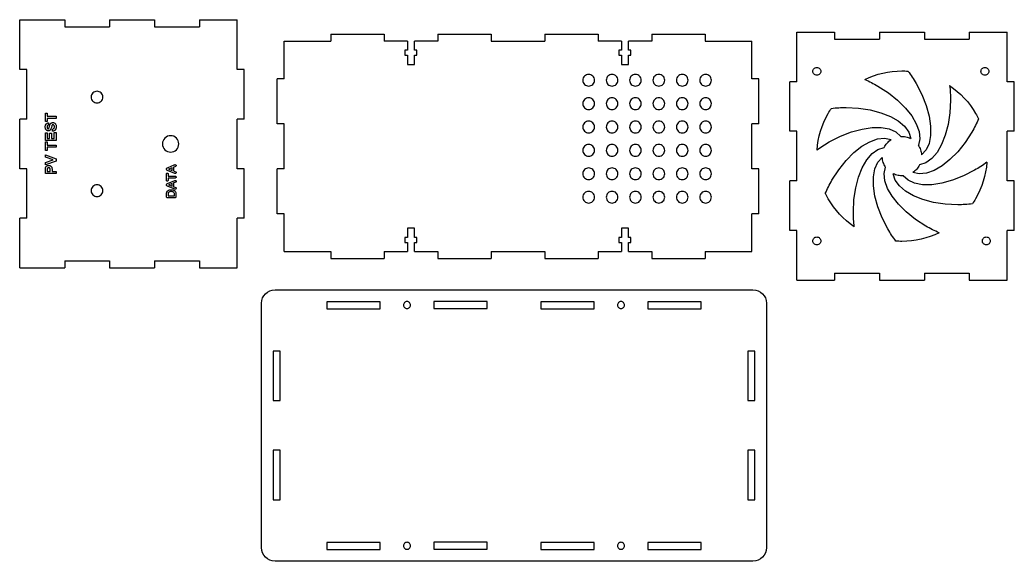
# Model space of a CAD drawing. Extents: x -206 to 219, y -253 to 211.
# Drawn here: x -206.5 to 218.9, y -252.9 to -21.5 of the extents above; entities that cross this region are included whole.
import ezdxf

# ---------------------------------------------------------------- set-up
doc = ezdxf.new("R2010")
doc.units = 0
doc.layers.add('LAYER_1', color=7, linetype='CONTINUOUS')

msp = doc.modelspace()

# ---------------------------------------------------------------- linework, layer by layer
at = {"layer": 'LAYER_1'}
for points in [[(-206.45, -21.51), (-187.25, -21.51)], [(-206.45, -42.72), (-206.45, -21.51)], [(-187.25, -21.51), (-187.25, -24.52)], [(-187.25, -24.52), (-168.05, -24.52)], [(-168.05, -21.51), (-168.05, -24.52)], [(-168.05, -21.51), (-148.85, -21.51)], [(-148.85, -21.51), (-148.85, -24.52)], [(-148.85, -24.52), (-129.65, -24.52)], [(-129.65, -21.51), (-129.65, -24.52)], [(-129.65, -21.51), (-113.45, -21.51)], [(-113.45, -42.72), (-113.45, -21.51)], [(-73.48, -27.55), (-73.48, -30.55)], [(-73.48, -27.55), (-50.59, -27.55)], [(-50.59, -27.55), (-50.59, -30.55)], [(-27.7, -27.55), (-27.7, -30.55)], [(-27.7, -27.55), (-4.81, -27.55)], [(-4.81, -27.55), (-4.81, -30.55)], [(18.08, -27.55), (18.08, -30.55)], [(18.08, -27.55), (40.97, -27.55)], [(40.97, -27.55), (40.97, -30.55)], [(63.86, -27.55), (63.86, -30.55)], [(63.86, -27.55), (86.74, -27.55)], [(86.74, -27.55), (86.74, -30.55)], [(125.91, -26.74), (142.11, -26.74)], [(125.91, -47.94), (125.91, -26.74)], [(142.11, -26.74), (142.11, -29.74)], [(142.11, -29.74), (161.31, -29.74)], [(161.31, -26.74), (161.31, -29.74)], [(161.31, -26.74), (180.51, -26.74)], [(180.51, -26.74), (180.51, -29.74)], [(180.51, -29.74), (199.71, -29.74)], [(199.71, -26.74), (199.71, -29.74)], [(199.71, -26.74), (215.91, -26.74)], [(215.91, -47.94), (215.91, -26.74)], [(-93.37, -30.55), (-73.48, -30.55)], [(-93.37, -46.75), (-93.37, -30.55)], [(-40.64, -30.55), (-50.59, -30.55)], [(-40.64, -30.55), (-40.64, -34.51), (-41.69, -34.51), (-41.69, -36.61), (-40.64, -36.61), (-40.64, -40.55), (-37.64, -40.55), (-37.64, -36.61), (-36.59, -36.61), (-36.59, -34.51), (-37.64, -34.51), (-37.64, -30.55)], [(-27.7, -30.55), (-37.64, -30.55)], [(-4.81, -30.55), (18.08, -30.55)], [(50.91, -30.55), (40.97, -30.55)], [(50.91, -30.55), (50.91, -34.51), (49.86, -34.51), (49.86, -36.61), (50.91, -36.61), (50.91, -40.55), (53.91, -40.55), (53.91, -36.61), (54.96, -36.61), (54.96, -34.51), (53.91, -34.51), (53.91, -30.55)], [(63.86, -30.55), (53.91, -30.55)], [(86.74, -30.55), (106.63, -30.55)], [(106.63, -46.75), (106.63, -30.55)], [(-203.45, -42.72), (-206.45, -42.72)], [(-203.45, -63.91), (-203.45, -42.72)], [(-110.45, -42.72), (-113.45, -42.72)], [(-110.45, -63.91), (-110.45, -42.72)], [(-96.37, -65.95), (-96.37, -46.75)], [(-93.37, -46.75), (-96.37, -46.75)], [(109.64, -46.75), (106.63, -46.75)], [(109.64, -65.95), (109.64, -46.75)], [(125.91, -47.94), (122.91, -47.94)], [(122.91, -69.14), (122.91, -47.94)], [(218.91, -47.94), (215.91, -47.94)], [(218.91, -69.14), (218.91, -47.94)], [(-206.45, -85.12), (-206.45, -63.91)], [(-203.45, -63.91), (-206.45, -63.91)], [(-113.45, -85.12), (-113.45, -63.91)], [(-110.45, -63.91), (-113.45, -63.91)], [(-93.37, -65.95), (-96.37, -65.95)], [(-93.37, -85.15), (-93.37, -65.95)], [(106.63, -85.15), (106.63, -65.95)], [(109.64, -65.95), (106.63, -65.95)], [(125.91, -69.14), (122.91, -69.14)], [(125.91, -90.34), (125.91, -69.14)], [(215.91, -90.34), (215.91, -69.14)], [(218.91, -69.14), (215.91, -69.14)], [(-203.45, -85.12), (-206.45, -85.12)], [(-203.45, -106.32), (-203.45, -85.12)], [(-110.45, -85.12), (-113.45, -85.12)], [(-110.45, -106.32), (-110.45, -85.12)], [(-96.37, -104.35), (-96.37, -85.15)], [(-93.37, -85.15), (-96.37, -85.15)], [(109.64, -85.15), (106.63, -85.15)], [(109.64, -104.35), (109.64, -85.15)], [(125.91, -90.34), (122.91, -90.34)], [(122.91, -111.54), (122.91, -90.34)], [(218.91, -90.34), (215.91, -90.34)], [(218.91, -111.54), (218.91, -90.34)], [(-206.45, -127.51), (-206.45, -106.32)], [(-203.45, -106.32), (-206.45, -106.32)], [(-113.45, -127.51), (-113.45, -106.32)], [(-110.45, -106.32), (-113.45, -106.32)], [(-93.37, -104.35), (-96.37, -104.35)], [(-93.37, -120.55), (-93.37, -104.35)], [(106.63, -120.55), (106.63, -104.35)], [(109.64, -104.35), (106.63, -104.35)], [(-37.64, -120.55), (-37.64, -116.6), (-36.59, -116.6), (-36.59, -114.5), (-37.64, -114.5), (-37.64, -110.55), (-40.64, -110.55), (-40.64, -114.5), (-41.69, -114.5), (-41.69, -116.6), (-40.64, -116.6), (-40.64, -120.55)], [(53.91, -120.55), (53.91, -116.6), (54.96, -116.6), (54.96, -114.5), (53.91, -114.5), (53.91, -110.55), (50.91, -110.55), (50.91, -114.5), (49.86, -114.5), (49.86, -116.6), (50.91, -116.6), (50.91, -120.55)], [(125.91, -111.54), (122.91, -111.54)], [(125.91, -132.74), (125.91, -111.54)], [(215.91, -132.74), (215.91, -111.54)], [(218.91, -111.54), (215.91, -111.54)], [(-93.37, -120.55), (-73.48, -120.55)], [(-73.48, -120.55), (-73.48, -123.55)], [(-50.59, -120.55), (-50.59, -123.55)], [(-50.59, -120.55), (-40.64, -120.55)], [(-37.64, -120.55), (-27.7, -120.55)], [(-27.7, -120.55), (-27.7, -123.55)], [(-4.81, -120.55), (-4.81, -123.55)], [(-4.81, -120.55), (18.08, -120.55)], [(18.08, -120.55), (18.08, -123.55)], [(40.97, -120.55), (40.97, -123.55)], [(40.97, -120.55), (50.91, -120.55)], [(53.91, -120.55), (63.86, -120.55)], [(63.86, -120.55), (63.86, -123.55)], [(86.74, -120.55), (86.74, -123.55)], [(86.74, -120.55), (106.63, -120.55)], [(-206.45, -127.51), (-187.25, -127.51)], [(-187.25, -124.52), (-187.25, -127.51)], [(-187.25, -124.52), (-168.05, -124.52)], [(-168.05, -124.52), (-168.05, -127.51)], [(-168.05, -127.51), (-148.85, -127.51)], [(-148.85, -124.52), (-148.85, -127.51)], [(-148.85, -124.52), (-129.65, -124.52)], [(-129.65, -124.52), (-129.65, -127.51)], [(-129.65, -127.51), (-113.45, -127.51)], [(-73.48, -123.55), (-50.59, -123.55)], [(-27.7, -123.55), (-4.81, -123.55)], [(18.08, -123.55), (40.97, -123.55)], [(63.86, -123.55), (86.74, -123.55)], [(142.11, -129.74), (142.11, -132.74)], [(142.11, -129.74), (161.31, -129.74)], [(161.31, -129.74), (161.31, -132.74)], [(180.51, -129.74), (180.51, -132.74)], [(180.51, -129.74), (199.71, -129.74)], [(199.71, -129.74), (199.71, -132.74)], [(125.91, -132.74), (142.11, -132.74)], [(161.31, -132.74), (180.51, -132.74)], [(199.71, -132.74), (215.91, -132.74)]]:
    msp.add_lwpolyline(points, dxfattribs=at)
at = {"layer": 'LAYER_1', "color": 250}
for points in [[(132.82, -43.49), (132.85, -43.15), (132.95, -42.84), (133.11, -42.55), (133.31, -42.3), (133.56, -42.1), (133.85, -41.94), (134.16, -41.84), (134.5, -41.81), (134.84, -41.84), (135.16, -41.94), (135.44, -42.1), (135.69, -42.3), (135.9, -42.55), (136.05, -42.84), (136.15, -43.15), (136.18, -43.49), (136.15, -43.83), (136.05, -44.14), (135.9, -44.43), (135.69, -44.68), (135.44, -44.88), (135.16, -45.04), (134.84, -45.14), (134.5, -45.17), (134.16, -45.14), (133.85, -45.04), (133.56, -44.88), (133.31, -44.68), (133.11, -44.43), (132.95, -44.14), (132.85, -43.83), (132.82, -43.49)], [(204.72, -43.49), (204.75, -43.15), (204.85, -42.84), (205, -42.55), (205.21, -42.3), (205.46, -42.1), (205.74, -41.94), (206.06, -41.84), (206.4, -41.81), (206.74, -41.84), (207.05, -41.94), (207.34, -42.1), (207.59, -42.3), (207.79, -42.55), (207.95, -42.84), (208.05, -43.15), (208.08, -43.49), (208.05, -43.83), (207.95, -44.14), (207.79, -44.43), (207.59, -44.68), (207.34, -44.88), (207.05, -45.04), (206.74, -45.14), (206.4, -45.17), (206.06, -45.14), (205.74, -45.04), (205.46, -44.88), (205.21, -44.68), (205, -44.43), (204.85, -44.14), (204.75, -43.83), (204.72, -43.49)], [(36.91, -44.8), (36.42, -44.84), (35.95, -44.99), (35.52, -45.22), (35.14, -45.53), (34.83, -45.91), (34.6, -46.34), (34.46, -46.81), (34.41, -47.3), (34.46, -47.78), (34.6, -48.25), (34.83, -48.68), (35.14, -49.06), (35.52, -49.37), (35.95, -49.61), (36.42, -49.75), (36.91, -49.8), (37.4, -49.75), (37.87, -49.61), (38.3, -49.37), (38.68, -49.06), (38.99, -48.68), (39.22, -48.25), (39.36, -47.78), (39.41, -47.3), (39.36, -46.81), (39.22, -46.34), (38.99, -45.91), (38.68, -45.53), (38.3, -45.22), (37.87, -44.99), (37.4, -44.84)], [(46.91, -44.8), (46.42, -44.84), (45.95, -44.99), (45.52, -45.22), (45.14, -45.53), (44.83, -45.91), (44.6, -46.34), (44.46, -46.81), (44.41, -47.3), (44.46, -47.78), (44.6, -48.25), (44.83, -48.68), (45.14, -49.06), (45.52, -49.37), (45.95, -49.61), (46.42, -49.75), (46.91, -49.8), (47.4, -49.75), (47.87, -49.61), (48.3, -49.37), (48.68, -49.06), (48.99, -48.68), (49.22, -48.25), (49.36, -47.78), (49.41, -47.3), (49.36, -46.81), (49.22, -46.34), (48.99, -45.91), (48.68, -45.53), (48.3, -45.22), (47.87, -44.99), (47.4, -44.84)], [(56.91, -44.8), (56.42, -44.84), (55.95, -44.99), (55.52, -45.22), (55.14, -45.53), (54.83, -45.91), (54.6, -46.34), (54.46, -46.81), (54.41, -47.3), (54.46, -47.78), (54.6, -48.25), (54.83, -48.68), (55.14, -49.06), (55.52, -49.37), (55.95, -49.61), (56.42, -49.75), (56.91, -49.8), (57.4, -49.75), (57.87, -49.61), (58.3, -49.37), (58.68, -49.06), (58.99, -48.68), (59.22, -48.25), (59.36, -47.78), (59.41, -47.3), (59.36, -46.81), (59.22, -46.34), (58.99, -45.91), (58.68, -45.53), (58.3, -45.22), (57.87, -44.99), (57.4, -44.84)], [(66.91, -44.8), (66.42, -44.84), (65.95, -44.99), (65.52, -45.22), (65.14, -45.53), (64.83, -45.91), (64.6, -46.34), (64.46, -46.81), (64.41, -47.3), (64.46, -47.78), (64.6, -48.25), (64.83, -48.68), (65.14, -49.06), (65.52, -49.37), (65.95, -49.61), (66.42, -49.75), (66.91, -49.8), (67.4, -49.75), (67.87, -49.61), (68.3, -49.37), (68.68, -49.06), (68.99, -48.68), (69.22, -48.25), (69.36, -47.78), (69.41, -47.3), (69.36, -46.81), (69.22, -46.34), (68.99, -45.91), (68.68, -45.53), (68.3, -45.22), (67.87, -44.99), (67.4, -44.84)], [(76.91, -44.8), (76.42, -44.84), (75.95, -44.99), (75.52, -45.22), (75.14, -45.53), (74.83, -45.91), (74.6, -46.34), (74.46, -46.81), (74.41, -47.3), (74.46, -47.78), (74.6, -48.25), (74.83, -48.68), (75.14, -49.06), (75.52, -49.37), (75.95, -49.61), (76.42, -49.75), (76.91, -49.8), (77.4, -49.75), (77.87, -49.61), (78.3, -49.37), (78.68, -49.06), (78.99, -48.68), (79.22, -48.25), (79.36, -47.78), (79.41, -47.3), (79.36, -46.81), (79.22, -46.34), (78.99, -45.91), (78.68, -45.53), (78.3, -45.22), (77.87, -44.99), (77.4, -44.84)], [(86.91, -44.8), (86.42, -44.84), (85.95, -44.99), (85.52, -45.22), (85.14, -45.53), (84.83, -45.91), (84.6, -46.34), (84.46, -46.81), (84.41, -47.3), (84.46, -47.78), (84.6, -48.25), (84.83, -48.68), (85.14, -49.06), (85.52, -49.37), (85.95, -49.61), (86.42, -49.75), (86.91, -49.8), (87.4, -49.75), (87.87, -49.61), (88.3, -49.37), (88.68, -49.06), (88.99, -48.68), (89.22, -48.25), (89.36, -47.78), (89.41, -47.3), (89.36, -46.81), (89.22, -46.34), (88.99, -45.91), (88.68, -45.53), (88.3, -45.22), (87.87, -44.99), (87.4, -44.84)], [(-173.45, -52.02), (-173.94, -52.06), (-174.41, -52.21), (-174.84, -52.44), (-175.22, -52.75), (-175.53, -53.13), (-175.76, -53.56), (-175.9, -54.03), (-175.95, -54.52), (-175.9, -55), (-175.76, -55.47), (-175.53, -55.91), (-175.22, -56.28), (-174.84, -56.59), (-174.41, -56.83), (-173.94, -56.97), (-173.45, -57.02), (-172.96, -56.97), (-172.5, -56.83), (-172.06, -56.59), (-171.68, -56.28), (-171.37, -55.91), (-171.14, -55.47), (-171, -55), (-170.95, -54.52), (-171, -54.03), (-171.14, -53.56), (-171.37, -53.13), (-171.68, -52.75), (-172.06, -52.44), (-172.5, -52.21), (-172.96, -52.06)], [(36.91, -54.8), (36.42, -54.84), (35.95, -54.99), (35.52, -55.22), (35.14, -55.53), (34.83, -55.91), (34.6, -56.34), (34.46, -56.81), (34.41, -57.3), (34.46, -57.78), (34.6, -58.25), (34.83, -58.68), (35.14, -59.06), (35.52, -59.37), (35.95, -59.61), (36.42, -59.75), (36.91, -59.8), (37.4, -59.75), (37.87, -59.61), (38.3, -59.37), (38.68, -59.06), (38.99, -58.68), (39.22, -58.25), (39.36, -57.78), (39.41, -57.3), (39.36, -56.81), (39.22, -56.34), (38.99, -55.91), (38.68, -55.53), (38.3, -55.22), (37.87, -54.99), (37.4, -54.84)], [(46.91, -54.8), (46.42, -54.84), (45.95, -54.99), (45.52, -55.22), (45.14, -55.53), (44.83, -55.91), (44.6, -56.34), (44.46, -56.81), (44.41, -57.3), (44.46, -57.78), (44.6, -58.25), (44.83, -58.68), (45.14, -59.06), (45.52, -59.37), (45.95, -59.61), (46.42, -59.75), (46.91, -59.8), (47.4, -59.75), (47.87, -59.61), (48.3, -59.37), (48.68, -59.06), (48.99, -58.68), (49.22, -58.25), (49.36, -57.78), (49.41, -57.3), (49.36, -56.81), (49.22, -56.34), (48.99, -55.91), (48.68, -55.53), (48.3, -55.22), (47.87, -54.99), (47.4, -54.84)], [(56.91, -54.8), (56.42, -54.84), (55.95, -54.99), (55.52, -55.22), (55.14, -55.53), (54.83, -55.91), (54.6, -56.34), (54.46, -56.81), (54.41, -57.3), (54.46, -57.78), (54.6, -58.25), (54.83, -58.68), (55.14, -59.06), (55.52, -59.37), (55.95, -59.61), (56.42, -59.75), (56.91, -59.8), (57.4, -59.75), (57.87, -59.61), (58.3, -59.37), (58.68, -59.06), (58.99, -58.68), (59.22, -58.25), (59.36, -57.78), (59.41, -57.3), (59.36, -56.81), (59.22, -56.34), (58.99, -55.91), (58.68, -55.53), (58.3, -55.22), (57.87, -54.99), (57.4, -54.84)], [(66.91, -54.8), (66.42, -54.84), (65.95, -54.99), (65.52, -55.22), (65.14, -55.53), (64.83, -55.91), (64.6, -56.34), (64.46, -56.81), (64.41, -57.3), (64.46, -57.78), (64.6, -58.25), (64.83, -58.68), (65.14, -59.06), (65.52, -59.37), (65.95, -59.61), (66.42, -59.75), (66.91, -59.8), (67.4, -59.75), (67.87, -59.61), (68.3, -59.37), (68.68, -59.06), (68.99, -58.68), (69.22, -58.25), (69.36, -57.78), (69.41, -57.3), (69.36, -56.81), (69.22, -56.34), (68.99, -55.91), (68.68, -55.53), (68.3, -55.22), (67.87, -54.99), (67.4, -54.84)], [(76.91, -54.8), (76.42, -54.84), (75.95, -54.99), (75.52, -55.22), (75.14, -55.53), (74.83, -55.91), (74.6, -56.34), (74.46, -56.81), (74.41, -57.3), (74.46, -57.78), (74.6, -58.25), (74.83, -58.68), (75.14, -59.06), (75.52, -59.37), (75.95, -59.61), (76.42, -59.75), (76.91, -59.8), (77.4, -59.75), (77.87, -59.61), (78.3, -59.37), (78.68, -59.06), (78.99, -58.68), (79.22, -58.25), (79.36, -57.78), (79.41, -57.3), (79.36, -56.81), (79.22, -56.34), (78.99, -55.91), (78.68, -55.53), (78.3, -55.22), (77.87, -54.99), (77.4, -54.84)], [(86.91, -54.8), (86.42, -54.84), (85.95, -54.99), (85.52, -55.22), (85.14, -55.53), (84.83, -55.91), (84.6, -56.34), (84.46, -56.81), (84.41, -57.3), (84.46, -57.78), (84.6, -58.25), (84.83, -58.68), (85.14, -59.06), (85.52, -59.37), (85.95, -59.61), (86.42, -59.75), (86.91, -59.8), (87.4, -59.75), (87.87, -59.61), (88.3, -59.37), (88.68, -59.06), (88.99, -58.68), (89.22, -58.25), (89.36, -57.78), (89.41, -57.3), (89.36, -56.81), (89.22, -56.34), (88.99, -55.91), (88.68, -55.53), (88.3, -55.22), (87.87, -54.99), (87.4, -54.84)], [(-190.98, -63.61), (-194.76, -63.61), (-194.76, -64.96), (-195.53, -64.96), (-195.53, -61.35), (-194.76, -61.35), (-194.76, -62.69), (-190.98, -62.69), (-190.98, -63.61)], [(-192.46, -69.1), (-192.54, -68.21), (-192.34, -68.16), (-192.16, -68.09), (-192, -68), (-191.88, -67.88), (-191.79, -67.75), (-191.73, -67.59), (-191.69, -67.42), (-191.67, -67.22), (-191.69, -67.01), (-191.72, -66.83), (-191.78, -66.68), (-191.86, -66.55), (-191.96, -66.45), (-192.07, -66.38), (-192.18, -66.34), (-192.3, -66.33), (-192.38, -66.33), (-192.45, -66.35), (-192.52, -66.38), (-192.57, -66.42), (-192.63, -66.48), (-192.68, -66.55), (-192.73, -66.64), (-192.77, -66.75), (-192.97, -67.49), (-193.07, -67.83), (-193.17, -68.11), (-193.29, -68.34), (-193.42, -68.52), (-193.52, -68.62), (-193.62, -68.7), (-193.72, -68.78), (-193.84, -68.83), (-193.95, -68.88), (-194.07, -68.91), (-194.2, -68.93), (-194.33, -68.94), (-194.51, -68.93), (-194.67, -68.89), (-194.83, -68.83), (-194.98, -68.74), (-195.13, -68.63), (-195.25, -68.5), (-195.36, -68.35), (-195.44, -68.18), (-195.51, -67.98), (-195.56, -67.77), (-195.59, -67.53), (-195.6, -67.28), (-195.6, -67.07), (-195.58, -66.88), (-195.55, -66.7), (-195.51, -66.53), (-195.46, -66.38), (-195.39, -66.23), (-195.32, -66.11), (-195.23, -65.99), (-195.13, -65.89), (-195.02, -65.8), (-194.91, -65.73), (-194.79, -65.66), (-194.66, -65.61), (-194.52, -65.57), (-194.38, -65.55), (-194.23, -65.54), (-194.19, -66.46), (-194.35, -66.49), (-194.49, -66.55), (-194.6, -66.62), (-194.69, -66.71), (-194.76, -66.82), (-194.8, -66.95), (-194.83, -67.11), (-194.84, -67.29), (-194.83, -67.48), (-194.8, -67.65), (-194.75, -67.79), (-194.68, -67.92), (-194.62, -67.98), (-194.56, -68.03), (-194.48, -68.05), (-194.4, -68.06), (-194.32, -68.05), (-194.25, -68.03), (-194.18, -67.99), (-194.12, -67.93), (-194.05, -67.81), (-193.97, -67.63), (-193.9, -67.39), (-193.82, -67.08), (-193.74, -66.77), (-193.66, -66.5), (-193.57, -66.27), (-193.49, -66.09), (-193.4, -65.94), (-193.29, -65.81), (-193.17, -65.69), (-193.03, -65.59), (-192.87, -65.51), (-192.7, -65.45), (-192.51, -65.42), (-192.3, -65.41), (-192.11, -65.42), (-191.93, -65.46), (-191.75, -65.53), (-191.57, -65.62), (-191.41, -65.74), (-191.27, -65.89), (-191.16, -66.05), (-191.07, -66.24), (-190.99, -66.45), (-190.94, -66.68), (-190.91, -66.94), (-190.9, -67.23), (-190.91, -67.44), (-190.92, -67.63), (-190.96, -67.82), (-191, -67.99), (-191.05, -68.15), (-191.12, -68.3), (-191.2, -68.43), (-191.3, -68.55), (-191.4, -68.66), (-191.52, -68.76), (-191.65, -68.85), (-191.79, -68.92), (-191.94, -68.98), (-192.1, -69.04), (-192.27, -69.08), (-192.46, -69.1)], [(36.91, -64.8), (36.42, -64.84), (35.95, -64.99), (35.52, -65.22), (35.14, -65.53), (34.83, -65.91), (34.6, -66.34), (34.46, -66.81), (34.41, -67.3), (34.46, -67.78), (34.6, -68.25), (34.83, -68.68), (35.14, -69.06), (35.52, -69.37), (35.95, -69.61), (36.42, -69.75), (36.91, -69.8), (37.4, -69.75), (37.87, -69.61), (38.3, -69.37), (38.68, -69.06), (38.99, -68.68), (39.22, -68.25), (39.36, -67.78), (39.41, -67.3), (39.36, -66.81), (39.22, -66.34), (38.99, -65.91), (38.68, -65.53), (38.3, -65.22), (37.87, -64.99), (37.4, -64.84)], [(46.91, -64.8), (46.42, -64.84), (45.95, -64.99), (45.52, -65.22), (45.14, -65.53), (44.83, -65.91), (44.6, -66.34), (44.46, -66.81), (44.41, -67.3), (44.46, -67.78), (44.6, -68.25), (44.83, -68.68), (45.14, -69.06), (45.52, -69.37), (45.95, -69.61), (46.42, -69.75), (46.91, -69.8), (47.4, -69.75), (47.87, -69.61), (48.3, -69.37), (48.68, -69.06), (48.99, -68.68), (49.22, -68.25), (49.36, -67.78), (49.41, -67.3), (49.36, -66.81), (49.22, -66.34), (48.99, -65.91), (48.68, -65.53), (48.3, -65.22), (47.87, -64.99), (47.4, -64.84)], [(56.91, -64.8), (56.42, -64.84), (55.95, -64.99), (55.52, -65.22), (55.14, -65.53), (54.83, -65.91), (54.6, -66.34), (54.46, -66.81), (54.41, -67.3), (54.46, -67.78), (54.6, -68.25), (54.83, -68.68), (55.14, -69.06), (55.52, -69.37), (55.95, -69.61), (56.42, -69.75), (56.91, -69.8), (57.4, -69.75), (57.87, -69.61), (58.3, -69.37), (58.68, -69.06), (58.99, -68.68), (59.22, -68.25), (59.36, -67.78), (59.41, -67.3), (59.36, -66.81), (59.22, -66.34), (58.99, -65.91), (58.68, -65.53), (58.3, -65.22), (57.87, -64.99), (57.4, -64.84)], [(66.91, -64.8), (66.42, -64.84), (65.95, -64.99), (65.52, -65.22), (65.14, -65.53), (64.83, -65.91), (64.6, -66.34), (64.46, -66.81), (64.41, -67.3), (64.46, -67.78), (64.6, -68.25), (64.83, -68.68), (65.14, -69.06), (65.52, -69.37), (65.95, -69.61), (66.42, -69.75), (66.91, -69.8), (67.4, -69.75), (67.87, -69.61), (68.3, -69.37), (68.68, -69.06), (68.99, -68.68), (69.22, -68.25), (69.36, -67.78), (69.41, -67.3), (69.36, -66.81), (69.22, -66.34), (68.99, -65.91), (68.68, -65.53), (68.3, -65.22), (67.87, -64.99), (67.4, -64.84)], [(76.91, -64.8), (76.42, -64.84), (75.95, -64.99), (75.52, -65.22), (75.14, -65.53), (74.83, -65.91), (74.6, -66.34), (74.46, -66.81), (74.41, -67.3), (74.46, -67.78), (74.6, -68.25), (74.83, -68.68), (75.14, -69.06), (75.52, -69.37), (75.95, -69.61), (76.42, -69.75), (76.91, -69.8), (77.4, -69.75), (77.87, -69.61), (78.3, -69.37), (78.68, -69.06), (78.99, -68.68), (79.22, -68.25), (79.36, -67.78), (79.41, -67.3), (79.36, -66.81), (79.22, -66.34), (78.99, -65.91), (78.68, -65.53), (78.3, -65.22), (77.87, -64.99), (77.4, -64.84)], [(86.91, -64.8), (86.42, -64.84), (85.95, -64.99), (85.52, -65.22), (85.14, -65.53), (84.83, -65.91), (84.6, -66.34), (84.46, -66.81), (84.41, -67.3), (84.46, -67.78), (84.6, -68.25), (84.83, -68.68), (85.14, -69.06), (85.52, -69.37), (85.95, -69.61), (86.42, -69.75), (86.91, -69.8), (87.4, -69.75), (87.87, -69.61), (88.3, -69.37), (88.68, -69.06), (88.99, -68.68), (89.22, -68.25), (89.36, -67.78), (89.41, -67.3), (89.36, -66.81), (89.22, -66.34), (88.99, -65.91), (88.68, -65.53), (88.3, -65.22), (87.87, -64.99), (87.4, -64.84)], [(-190.98, -73.11), (-195.53, -73.11), (-195.53, -69.74), (-194.76, -69.74), (-194.76, -72.19), (-193.75, -72.19), (-193.75, -69.91), (-192.98, -69.91), (-192.98, -72.19), (-191.75, -72.19), (-191.75, -69.65), (-190.98, -69.65), (-190.98, -73.11)], [(-141.95, -71.01), (-142.63, -71.08), (-143.29, -71.28), (-143.9, -71.6), (-144.43, -72.04), (-144.86, -72.57), (-145.19, -73.17), (-145.38, -73.83), (-145.45, -74.51), (-145.38, -75.2), (-145.19, -75.85), (-144.86, -76.46), (-144.43, -76.99), (-143.9, -77.42), (-143.29, -77.75), (-142.63, -77.95), (-141.95, -78.01), (-141.27, -77.95), (-140.61, -77.75), (-140.01, -77.42), (-139.48, -76.99), (-139.04, -76.46), (-138.72, -75.85), (-138.52, -75.2), (-138.45, -74.51), (-138.52, -73.83), (-138.72, -73.17), (-139.04, -72.57), (-139.48, -72.04), (-140.01, -71.6), (-140.61, -71.28), (-141.27, -71.08)], [(-190.98, -75.96), (-194.76, -75.96), (-194.76, -77.31), (-195.53, -77.31), (-195.53, -73.7), (-194.76, -73.7), (-194.76, -75.04), (-190.98, -75.04), (-190.98, -75.96)], [(36.91, -74.8), (36.42, -74.84), (35.95, -74.99), (35.52, -75.22), (35.14, -75.53), (34.83, -75.91), (34.6, -76.34), (34.46, -76.81), (34.41, -77.3), (34.46, -77.78), (34.6, -78.25), (34.83, -78.68), (35.14, -79.06), (35.52, -79.37), (35.95, -79.61), (36.42, -79.75), (36.91, -79.8), (37.4, -79.75), (37.87, -79.61), (38.3, -79.37), (38.68, -79.06), (38.99, -78.68), (39.22, -78.25), (39.36, -77.78), (39.41, -77.3), (39.36, -76.81), (39.22, -76.34), (38.99, -75.91), (38.68, -75.53), (38.3, -75.22), (37.87, -74.99), (37.4, -74.84)], [(46.91, -74.8), (46.42, -74.84), (45.95, -74.99), (45.52, -75.22), (45.14, -75.53), (44.83, -75.91), (44.6, -76.34), (44.46, -76.81), (44.41, -77.3), (44.46, -77.78), (44.6, -78.25), (44.83, -78.68), (45.14, -79.06), (45.52, -79.37), (45.95, -79.61), (46.42, -79.75), (46.91, -79.8), (47.4, -79.75), (47.87, -79.61), (48.3, -79.37), (48.68, -79.06), (48.99, -78.68), (49.22, -78.25), (49.36, -77.78), (49.41, -77.3), (49.36, -76.81), (49.22, -76.34), (48.99, -75.91), (48.68, -75.53), (48.3, -75.22), (47.87, -74.99), (47.4, -74.84)], [(56.91, -74.8), (56.42, -74.84), (55.95, -74.99), (55.52, -75.22), (55.14, -75.53), (54.83, -75.91), (54.6, -76.34), (54.46, -76.81), (54.41, -77.3), (54.46, -77.78), (54.6, -78.25), (54.83, -78.68), (55.14, -79.06), (55.52, -79.37), (55.95, -79.61), (56.42, -79.75), (56.91, -79.8), (57.4, -79.75), (57.87, -79.61), (58.3, -79.37), (58.68, -79.06), (58.99, -78.68), (59.22, -78.25), (59.36, -77.78), (59.41, -77.3), (59.36, -76.81), (59.22, -76.34), (58.99, -75.91), (58.68, -75.53), (58.3, -75.22), (57.87, -74.99), (57.4, -74.84)], [(66.91, -74.8), (66.42, -74.84), (65.95, -74.99), (65.52, -75.22), (65.14, -75.53), (64.83, -75.91), (64.6, -76.34), (64.46, -76.81), (64.41, -77.3), (64.46, -77.78), (64.6, -78.25), (64.83, -78.68), (65.14, -79.06), (65.52, -79.37), (65.95, -79.61), (66.42, -79.75), (66.91, -79.8), (67.4, -79.75), (67.87, -79.61), (68.3, -79.37), (68.68, -79.06), (68.99, -78.68), (69.22, -78.25), (69.36, -77.78), (69.41, -77.3), (69.36, -76.81), (69.22, -76.34), (68.99, -75.91), (68.68, -75.53), (68.3, -75.22), (67.87, -74.99), (67.4, -74.84)], [(76.91, -74.8), (76.42, -74.84), (75.95, -74.99), (75.52, -75.22), (75.14, -75.53), (74.83, -75.91), (74.6, -76.34), (74.46, -76.81), (74.41, -77.3), (74.46, -77.78), (74.6, -78.25), (74.83, -78.68), (75.14, -79.06), (75.52, -79.37), (75.95, -79.61), (76.42, -79.75), (76.91, -79.8), (77.4, -79.75), (77.87, -79.61), (78.3, -79.37), (78.68, -79.06), (78.99, -78.68), (79.22, -78.25), (79.36, -77.78), (79.41, -77.3), (79.36, -76.81), (79.22, -76.34), (78.99, -75.91), (78.68, -75.53), (78.3, -75.22), (77.87, -74.99), (77.4, -74.84)], [(86.91, -74.8), (86.42, -74.84), (85.95, -74.99), (85.52, -75.22), (85.14, -75.53), (84.83, -75.91), (84.6, -76.34), (84.46, -76.81), (84.41, -77.3), (84.46, -77.78), (84.6, -78.25), (84.83, -78.68), (85.14, -79.06), (85.52, -79.37), (85.95, -79.61), (86.42, -79.75), (86.91, -79.8), (87.4, -79.75), (87.87, -79.61), (88.3, -79.37), (88.68, -79.06), (88.99, -78.68), (89.22, -78.25), (89.36, -77.78), (89.41, -77.3), (89.36, -76.81), (89.22, -76.34), (88.99, -75.91), (88.68, -75.53), (88.3, -75.22), (87.87, -74.99), (87.4, -74.84)], [(-190.98, -81.83), (-195.53, -83.45), (-195.53, -82.45), (-192.16, -81.31), (-195.53, -80.19), (-195.53, -79.22), (-190.98, -80.85), (-190.98, -81.83)], [(-190.98, -87.22), (-195.53, -87.22), (-195.53, -85.75), (-195.52, -85.37), (-195.51, -85.06), (-195.49, -84.82), (-195.46, -84.66), (-195.39, -84.47), (-195.29, -84.3), (-195.17, -84.14), (-195.01, -84), (-194.92, -83.94), (-194.83, -83.89), (-194.73, -83.84), (-194.62, -83.8), (-194.39, -83.75), (-194.13, -83.74), (-193.93, -83.75), (-193.74, -83.78), (-193.57, -83.82), (-193.42, -83.89), (-193.29, -83.97), (-193.17, -84.06), (-193.06, -84.16), (-192.97, -84.28), (-192.9, -84.39), (-192.84, -84.51), (-192.79, -84.63), (-192.76, -84.75), (-192.73, -84.93), (-192.71, -85.15), (-192.7, -85.41), (-192.69, -85.7), (-192.69, -86.3), (-190.98, -86.3), (-190.98, -87.22)], [(-194.76, -86.3), (-193.47, -86.3), (-193.47, -85.8), (-193.47, -85.55), (-193.48, -85.35), (-193.51, -85.19), (-193.54, -85.08), (-193.58, -84.99), (-193.63, -84.91), (-193.69, -84.85), (-193.76, -84.79), (-193.84, -84.74), (-193.93, -84.71), (-194.02, -84.69), (-194.11, -84.68), (-194.23, -84.69), (-194.34, -84.72), (-194.44, -84.77), (-194.52, -84.83), (-194.6, -84.91), (-194.65, -85), (-194.7, -85.09), (-194.72, -85.2), (-194.76, -85.86), (-194.76, -86.3)], [(-140.15, -84.26), (-140.66, -84.46), (-140.66, -86.1), (-140.14, -86.29), (-139.73, -86.49), (-139.68, -86.53), (-139.65, -86.59), (-139.63, -86.66), (-139.62, -86.75), (-139.63, -86.82), (-139.65, -86.89), (-139.69, -86.96), (-139.73, -87.02), (-139.79, -87.07), (-139.86, -87.11), (-139.92, -87.13), (-139.99, -87.14), (-140.16, -87.11), (-140.41, -87.02), (-143.03, -85.99), (-143.3, -85.88), (-143.57, -85.75), (-143.73, -85.56), (-143.78, -85.44), (-143.8, -85.28), (-143.78, -85.12), (-143.73, -85), (-143.57, -84.81), (-143.35, -84.69), (-143.04, -84.57), (-140.43, -83.51), (-140.17, -83.42), (-140, -83.39), (-139.93, -83.4), (-139.86, -83.42), (-139.8, -83.46), (-139.74, -83.51), (-139.69, -83.57), (-139.65, -83.64), (-139.63, -83.71), (-139.62, -83.79), (-139.66, -83.96), (-139.75, -84.07), (-139.93, -84.17), (-140.15, -84.26)], [(-141.27, -85.89), (-141.27, -84.68), (-142.94, -85.29), (-141.27, -85.89)], [(36.91, -84.8), (36.42, -84.84), (35.95, -84.99), (35.52, -85.22), (35.14, -85.53), (34.83, -85.91), (34.6, -86.34), (34.46, -86.81), (34.41, -87.3), (34.46, -87.78), (34.6, -88.25), (34.83, -88.68), (35.14, -89.06), (35.52, -89.37), (35.95, -89.61), (36.42, -89.75), (36.91, -89.8), (37.4, -89.75), (37.87, -89.61), (38.3, -89.37), (38.68, -89.06), (38.99, -88.68), (39.22, -88.25), (39.36, -87.78), (39.41, -87.3), (39.36, -86.81), (39.22, -86.34), (38.99, -85.91), (38.68, -85.53), (38.3, -85.22), (37.87, -84.99), (37.4, -84.84)], [(46.91, -84.8), (46.42, -84.84), (45.95, -84.99), (45.52, -85.22), (45.14, -85.53), (44.83, -85.91), (44.6, -86.34), (44.46, -86.81), (44.41, -87.3), (44.46, -87.78), (44.6, -88.25), (44.83, -88.68), (45.14, -89.06), (45.52, -89.37), (45.95, -89.61), (46.42, -89.75), (46.91, -89.8), (47.4, -89.75), (47.87, -89.61), (48.3, -89.37), (48.68, -89.06), (48.99, -88.68), (49.22, -88.25), (49.36, -87.78), (49.41, -87.3), (49.36, -86.81), (49.22, -86.34), (48.99, -85.91), (48.68, -85.53), (48.3, -85.22), (47.87, -84.99), (47.4, -84.84)], [(56.91, -84.8), (56.42, -84.84), (55.95, -84.99), (55.52, -85.22), (55.14, -85.53), (54.83, -85.91), (54.6, -86.34), (54.46, -86.81), (54.41, -87.3), (54.46, -87.78), (54.6, -88.25), (54.83, -88.68), (55.14, -89.06), (55.52, -89.37), (55.95, -89.61), (56.42, -89.75), (56.91, -89.8), (57.4, -89.75), (57.87, -89.61), (58.3, -89.37), (58.68, -89.06), (58.99, -88.68), (59.22, -88.25), (59.36, -87.78), (59.41, -87.3), (59.36, -86.81), (59.22, -86.34), (58.99, -85.91), (58.68, -85.53), (58.3, -85.22), (57.87, -84.99), (57.4, -84.84)], [(66.91, -84.8), (66.42, -84.84), (65.95, -84.99), (65.52, -85.22), (65.14, -85.53), (64.83, -85.91), (64.6, -86.34), (64.46, -86.81), (64.41, -87.3), (64.46, -87.78), (64.6, -88.25), (64.83, -88.68), (65.14, -89.06), (65.52, -89.37), (65.95, -89.61), (66.42, -89.75), (66.91, -89.8), (67.4, -89.75), (67.87, -89.61), (68.3, -89.37), (68.68, -89.06), (68.99, -88.68), (69.22, -88.25), (69.36, -87.78), (69.41, -87.3), (69.36, -86.81), (69.22, -86.34), (68.99, -85.91), (68.68, -85.53), (68.3, -85.22), (67.87, -84.99), (67.4, -84.84)], [(76.91, -84.8), (76.42, -84.84), (75.95, -84.99), (75.52, -85.22), (75.14, -85.53), (74.83, -85.91), (74.6, -86.34), (74.46, -86.81), (74.41, -87.3), (74.46, -87.78), (74.6, -88.25), (74.83, -88.68), (75.14, -89.06), (75.52, -89.37), (75.95, -89.61), (76.42, -89.75), (76.91, -89.8), (77.4, -89.75), (77.87, -89.61), (78.3, -89.37), (78.68, -89.06), (78.99, -88.68), (79.22, -88.25), (79.36, -87.78), (79.41, -87.3), (79.36, -86.81), (79.22, -86.34), (78.99, -85.91), (78.68, -85.53), (78.3, -85.22), (77.87, -84.99), (77.4, -84.84)], [(86.91, -84.8), (86.42, -84.84), (85.95, -84.99), (85.52, -85.22), (85.14, -85.53), (84.83, -85.91), (84.6, -86.34), (84.46, -86.81), (84.41, -87.3), (84.46, -87.78), (84.6, -88.25), (84.83, -88.68), (85.14, -89.06), (85.52, -89.37), (85.95, -89.61), (86.42, -89.75), (86.91, -89.8), (87.4, -89.75), (87.87, -89.61), (88.3, -89.37), (88.68, -89.06), (88.99, -88.68), (89.22, -88.25), (89.36, -87.78), (89.41, -87.3), (89.36, -86.81), (89.22, -86.34), (88.99, -85.91), (88.68, -85.53), (88.3, -85.22), (87.87, -84.99), (87.4, -84.84)], [(-143.06, -87.4), (-143.06, -88.29), (-140.12, -88.29), (-140, -88.3), (-139.9, -88.32), (-139.81, -88.35), (-139.74, -88.4), (-139.69, -88.46), (-139.65, -88.53), (-139.63, -88.61), (-139.62, -88.7), (-139.63, -88.78), (-139.65, -88.86), (-139.69, -88.93), (-139.75, -88.99), (-139.82, -89.04), (-139.9, -89.08), (-140, -89.1), (-140.12, -89.11), (-143.06, -89.11), (-143.06, -90), (-143.06, -90.1), (-143.08, -90.18), (-143.11, -90.25), (-143.15, -90.31), (-143.2, -90.36), (-143.26, -90.39), (-143.32, -90.41), (-143.39, -90.41), (-143.47, -90.41), (-143.53, -90.39), (-143.59, -90.35), (-143.64, -90.31), (-143.68, -90.25), (-143.71, -90.18), (-143.73, -90.09), (-143.73, -90), (-143.73, -87.4), (-143.73, -87.3), (-143.71, -87.21), (-143.68, -87.14), (-143.64, -87.08), (-143.59, -87.04), (-143.53, -87), (-143.46, -86.98), (-143.39, -86.98), (-143.32, -86.99), (-143.26, -87), (-143.2, -87.04), (-143.15, -87.08), (-143.11, -87.14), (-143.08, -87.21), (-143.06, -87.3), (-143.06, -87.4)], [(-173.45, -92.02), (-173.94, -92.06), (-174.41, -92.21), (-174.84, -92.44), (-175.22, -92.75), (-175.53, -93.13), (-175.76, -93.56), (-175.9, -94.03), (-175.95, -94.52), (-175.9, -95), (-175.76, -95.47), (-175.53, -95.91), (-175.22, -96.28), (-174.84, -96.59), (-174.41, -96.83), (-173.94, -96.97), (-173.45, -97.02), (-172.96, -96.97), (-172.5, -96.83), (-172.06, -96.59), (-171.68, -96.28), (-171.37, -95.91), (-171.14, -95.47), (-171, -95), (-170.95, -94.52), (-171, -94.03), (-171.14, -93.56), (-171.37, -93.13), (-171.68, -92.75), (-172.06, -92.44), (-172.5, -92.21), (-172.96, -92.06)], [(-140.15, -91), (-140.66, -91.19), (-140.66, -92.84), (-140.14, -93.03), (-139.73, -93.22), (-139.68, -93.27), (-139.65, -93.33), (-139.63, -93.4), (-139.62, -93.48), (-139.63, -93.56), (-139.65, -93.63), (-139.69, -93.69), (-139.73, -93.76), (-139.79, -93.81), (-139.86, -93.85), (-139.92, -93.87), (-139.99, -93.87), (-140.16, -93.85), (-140.41, -93.76), (-143.03, -92.72), (-143.3, -92.62), (-143.57, -92.48), (-143.73, -92.3), (-143.78, -92.17), (-143.8, -92.02), (-143.78, -91.86), (-143.73, -91.73), (-143.57, -91.55), (-143.35, -91.43), (-143.04, -91.31), (-140.43, -90.25), (-140.17, -90.16), (-140, -90.13), (-139.93, -90.13), (-139.86, -90.16), (-139.8, -90.19), (-139.74, -90.24), (-139.69, -90.31), (-139.65, -90.37), (-139.63, -90.45), (-139.62, -90.53), (-139.66, -90.69), (-139.75, -90.81), (-139.93, -90.91), (-140.15, -91)], [(-141.27, -92.62), (-141.27, -91.41), (-142.94, -92.02), (-141.27, -92.62)], [(-143.73, -97.04), (-143.73, -95.97), (-143.73, -95.77), (-143.71, -95.59), (-143.69, -95.42), (-143.65, -95.26), (-143.61, -95.11), (-143.54, -94.98), (-143.46, -94.84), (-143.37, -94.72), (-143.22, -94.57), (-143.06, -94.44), (-142.88, -94.34), (-142.68, -94.25), (-142.47, -94.18), (-142.24, -94.13), (-141.99, -94.1), (-141.72, -94.09), (-141.54, -94.09), (-141.37, -94.1), (-141.21, -94.12), (-141.06, -94.15), (-140.91, -94.19), (-140.77, -94.23), (-140.64, -94.29), (-140.52, -94.35), (-140.4, -94.42), (-140.29, -94.5), (-140.18, -94.59), (-140.08, -94.69), (-139.95, -94.86), (-139.85, -95.04), (-139.78, -95.24), (-139.73, -95.46), (-139.69, -95.96), (-139.69, -97.02), (-139.69, -97.13), (-139.71, -97.22), (-139.73, -97.3), (-139.76, -97.36), (-139.8, -97.41), (-139.84, -97.45), (-139.89, -97.49), (-139.95, -97.51), (-140.27, -97.54), (-143.23, -97.54), (-143.35, -97.53), (-143.46, -97.51), (-143.54, -97.48), (-143.61, -97.42), (-143.66, -97.36), (-143.7, -97.27), (-143.72, -97.16), (-143.73, -97.04)], [(-143.08, -96.72), (-140.34, -96.72), (-140.34, -96.1), (-140.35, -95.78), (-140.41, -95.54), (-140.53, -95.33), (-140.63, -95.23), (-140.74, -95.15), (-140.86, -95.08), (-141, -95.02), (-141.16, -94.98), (-141.33, -94.94), (-141.52, -94.92), (-141.73, -94.92), (-142.01, -94.93), (-142.25, -94.96), (-142.46, -95.02), (-142.62, -95.1), (-142.76, -95.19), (-142.87, -95.3), (-142.95, -95.42), (-143, -95.54), (-143.04, -95.68), (-143.06, -95.84), (-143.08, -96), (-143.08, -96.18), (-143.08, -96.72)], [(36.91, -94.8), (36.42, -94.84), (35.95, -94.99), (35.52, -95.22), (35.14, -95.53), (34.83, -95.91), (34.6, -96.34), (34.46, -96.81), (34.41, -97.3), (34.46, -97.78), (34.6, -98.25), (34.83, -98.68), (35.14, -99.06), (35.52, -99.37), (35.95, -99.61), (36.42, -99.75), (36.91, -99.8), (37.4, -99.75), (37.87, -99.61), (38.3, -99.37), (38.68, -99.06), (38.99, -98.68), (39.22, -98.25), (39.36, -97.78), (39.41, -97.3), (39.36, -96.81), (39.22, -96.34), (38.99, -95.91), (38.68, -95.53), (38.3, -95.22), (37.87, -94.99), (37.4, -94.84)], [(46.91, -94.8), (46.42, -94.84), (45.95, -94.99), (45.52, -95.22), (45.14, -95.53), (44.83, -95.91), (44.6, -96.34), (44.46, -96.81), (44.41, -97.3), (44.46, -97.78), (44.6, -98.25), (44.83, -98.68), (45.14, -99.06), (45.52, -99.37), (45.95, -99.61), (46.42, -99.75), (46.91, -99.8), (47.4, -99.75), (47.87, -99.61), (48.3, -99.37), (48.68, -99.06), (48.99, -98.68), (49.22, -98.25), (49.36, -97.78), (49.41, -97.3), (49.36, -96.81), (49.22, -96.34), (48.99, -95.91), (48.68, -95.53), (48.3, -95.22), (47.87, -94.99), (47.4, -94.84)], [(56.91, -94.8), (56.42, -94.84), (55.95, -94.99), (55.52, -95.22), (55.14, -95.53), (54.83, -95.91), (54.6, -96.34), (54.46, -96.81), (54.41, -97.3), (54.46, -97.78), (54.6, -98.25), (54.83, -98.68), (55.14, -99.06), (55.52, -99.37), (55.95, -99.61), (56.42, -99.75), (56.91, -99.8), (57.4, -99.75), (57.87, -99.61), (58.3, -99.37), (58.68, -99.06), (58.99, -98.68), (59.22, -98.25), (59.36, -97.78), (59.41, -97.3), (59.36, -96.81), (59.22, -96.34), (58.99, -95.91), (58.68, -95.53), (58.3, -95.22), (57.87, -94.99), (57.4, -94.84)], [(66.91, -94.8), (66.42, -94.84), (65.95, -94.99), (65.52, -95.22), (65.14, -95.53), (64.83, -95.91), (64.6, -96.34), (64.46, -96.81), (64.41, -97.3), (64.46, -97.78), (64.6, -98.25), (64.83, -98.68), (65.14, -99.06), (65.52, -99.37), (65.95, -99.61), (66.42, -99.75), (66.91, -99.8), (67.4, -99.75), (67.87, -99.61), (68.3, -99.37), (68.68, -99.06), (68.99, -98.68), (69.22, -98.25), (69.36, -97.78), (69.41, -97.3), (69.36, -96.81), (69.22, -96.34), (68.99, -95.91), (68.68, -95.53), (68.3, -95.22), (67.87, -94.99), (67.4, -94.84)], [(76.91, -94.8), (76.42, -94.84), (75.95, -94.99), (75.52, -95.22), (75.14, -95.53), (74.83, -95.91), (74.6, -96.34), (74.46, -96.81), (74.41, -97.3), (74.46, -97.78), (74.6, -98.25), (74.83, -98.68), (75.14, -99.06), (75.52, -99.37), (75.95, -99.61), (76.42, -99.75), (76.91, -99.8), (77.4, -99.75), (77.87, -99.61), (78.3, -99.37), (78.68, -99.06), (78.99, -98.68), (79.22, -98.25), (79.36, -97.78), (79.41, -97.3), (79.36, -96.81), (79.22, -96.34), (78.99, -95.91), (78.68, -95.53), (78.3, -95.22), (77.87, -94.99), (77.4, -94.84)], [(86.91, -94.8), (86.42, -94.84), (85.95, -94.99), (85.52, -95.22), (85.14, -95.53), (84.83, -95.91), (84.6, -96.34), (84.46, -96.81), (84.41, -97.3), (84.46, -97.78), (84.6, -98.25), (84.83, -98.68), (85.14, -99.06), (85.52, -99.37), (85.95, -99.61), (86.42, -99.75), (86.91, -99.8), (87.4, -99.75), (87.87, -99.61), (88.3, -99.37), (88.68, -99.06), (88.99, -98.68), (89.22, -98.25), (89.36, -97.78), (89.41, -97.3), (89.36, -96.81), (89.22, -96.34), (88.99, -95.91), (88.68, -95.53), (88.3, -95.22), (87.87, -94.99), (87.4, -94.84)], [(132.82, -115.99), (132.85, -115.65), (132.95, -115.34), (133.11, -115.05), (133.31, -114.8), (133.56, -114.6), (133.85, -114.44), (134.16, -114.34), (134.5, -114.31), (134.84, -114.34), (135.16, -114.44), (135.44, -114.6), (135.69, -114.8), (135.9, -115.05), (136.05, -115.34), (136.15, -115.65), (136.18, -115.99), (136.15, -116.33), (136.05, -116.64), (135.9, -116.93), (135.69, -117.18), (135.44, -117.38), (135.16, -117.54), (134.84, -117.64), (134.5, -117.67), (134.16, -117.64), (133.85, -117.54), (133.56, -117.38), (133.31, -117.18), (133.11, -116.93), (132.95, -116.64), (132.85, -116.33), (132.82, -115.99)], [(205.32, -115.99), (205.35, -115.65), (205.45, -115.34), (205.61, -115.05), (205.81, -114.8), (206.06, -114.6), (206.35, -114.44), (206.66, -114.34), (207, -114.31), (207.34, -114.34), (207.66, -114.44), (207.94, -114.6), (208.19, -114.8), (208.4, -115.05), (208.55, -115.34), (208.65, -115.65), (208.68, -115.99), (208.65, -116.33), (208.55, -116.64), (208.4, -116.93), (208.19, -117.18), (207.94, -117.38), (207.66, -117.54), (207.34, -117.64), (207, -117.67), (206.66, -117.64), (206.35, -117.54), (206.06, -117.38), (205.81, -117.18), (205.61, -116.93), (205.45, -116.64), (205.35, -116.33), (205.32, -115.99)], [(-97.29, -136.86), (107.19, -136.86), (108.35, -136.98), (109.42, -137.31), (110.4, -137.85), (111.26, -138.55), (111.96, -139.4), (112.49, -140.38), (112.83, -141.46), (112.95, -142.62), (112.95, -247.1), (112.83, -248.26), (112.49, -249.33), (111.96, -250.31), (111.26, -251.17), (110.4, -251.87), (109.42, -252.4), (108.35, -252.74), (107.19, -252.86), (-97.29, -252.86), (-98.45, -252.74), (-99.53, -252.4), (-100.51, -251.87), (-101.36, -251.17), (-102.07, -250.31), (-102.6, -249.33), (-102.94, -248.26), (-103.05, -247.1), (-103.05, -142.62), (-102.94, -141.46), (-102.6, -140.38), (-102.07, -139.4), (-101.36, -138.55), (-100.51, -137.85), (-99.53, -137.31), (-98.45, -136.98), (-97.29, -136.86)], [(-75.16, -144.96), (-52.28, -144.96), (-52.28, -141.96), (-75.16, -141.96), (-75.16, -144.96)], [(-40.83, -141.91), (-41.12, -141.94), (-41.41, -142.02), (-41.67, -142.16), (-41.89, -142.35), (-42.08, -142.58), (-42.22, -142.83), (-42.3, -143.12), (-42.33, -143.41), (-42.3, -143.7), (-42.22, -143.98), (-42.08, -144.24), (-41.89, -144.47), (-41.67, -144.66), (-41.41, -144.79), (-41.12, -144.88), (-40.83, -144.91), (-40.54, -144.88), (-40.26, -144.79), (-40, -144.66), (-39.77, -144.47), (-39.58, -144.24), (-39.45, -143.98), (-39.36, -143.7), (-39.33, -143.41), (-39.36, -143.12), (-39.45, -142.83), (-39.58, -142.58), (-39.77, -142.35), (-40, -142.16), (-40.26, -142.02), (-40.54, -141.94)], [(-29.39, -144.86), (-6.5, -144.86), (-6.5, -141.86), (-29.39, -141.86), (-29.39, -144.86)], [(16.39, -144.96), (39.28, -144.96), (39.28, -141.96), (16.39, -141.96), (16.39, -144.96)], [(50.72, -141.91), (50.43, -141.94), (50.15, -142.02), (49.89, -142.16), (49.66, -142.35), (49.48, -142.58), (49.34, -142.83), (49.25, -143.12), (49.22, -143.41), (49.25, -143.7), (49.34, -143.98), (49.48, -144.24), (49.66, -144.47), (49.89, -144.66), (50.15, -144.79), (50.43, -144.88), (50.72, -144.91), (51.02, -144.88), (51.3, -144.79), (51.56, -144.66), (51.78, -144.47), (51.97, -144.24), (52.11, -143.98), (52.2, -143.7), (52.22, -143.41), (52.2, -143.12), (52.11, -142.83), (51.97, -142.58), (51.78, -142.35), (51.56, -142.16), (51.3, -142.02), (51.02, -141.94)], [(62.17, -144.96), (85.06, -144.96), (85.06, -141.96), (62.17, -141.96), (62.17, -144.96)], [(-98.05, -184.26), (-95.05, -184.26), (-95.05, -163.06), (-98.05, -163.06), (-98.05, -184.26)], [(104.95, -184.26), (107.95, -184.26), (107.95, -163.06), (104.95, -163.06), (104.95, -184.26)], [(-98.05, -226.66), (-95.05, -226.66), (-95.05, -205.46), (-98.05, -205.46), (-98.05, -226.66)], [(104.95, -226.66), (107.95, -226.66), (107.95, -205.46), (104.95, -205.46), (104.95, -226.66)], [(-75.16, -247.86), (-52.28, -247.86), (-52.28, -244.86), (-75.16, -244.86), (-75.16, -247.86)], [(-40.83, -244.81), (-41.12, -244.84), (-41.41, -244.92), (-41.67, -245.06), (-41.89, -245.25), (-42.08, -245.48), (-42.22, -245.74), (-42.3, -246.02), (-42.33, -246.31), (-42.3, -246.6), (-42.22, -246.88), (-42.08, -247.14), (-41.89, -247.37), (-41.67, -247.56), (-41.41, -247.7), (-41.12, -247.78), (-40.83, -247.81), (-40.54, -247.78), (-40.26, -247.7), (-40, -247.56), (-39.77, -247.37), (-39.58, -247.14), (-39.45, -246.88), (-39.36, -246.6), (-39.33, -246.31), (-39.36, -246.02), (-39.45, -245.74), (-39.58, -245.48), (-39.77, -245.25), (-40, -245.06), (-40.26, -244.92), (-40.54, -244.84)], [(-29.39, -247.76), (-6.5, -247.76), (-6.5, -244.76), (-29.39, -244.76), (-29.39, -247.76)], [(16.39, -247.86), (39.28, -247.86), (39.28, -244.86), (16.39, -244.86), (16.39, -247.86)], [(50.72, -244.81), (50.43, -244.84), (50.15, -244.92), (49.89, -245.06), (49.66, -245.25), (49.48, -245.48), (49.34, -245.74), (49.25, -246.02), (49.22, -246.31), (49.25, -246.6), (49.34, -246.88), (49.48, -247.14), (49.66, -247.37), (49.89, -247.56), (50.15, -247.7), (50.43, -247.78), (50.72, -247.81), (51.02, -247.78), (51.3, -247.7), (51.56, -247.56), (51.78, -247.37), (51.97, -247.14), (52.11, -246.88), (52.2, -246.6), (52.22, -246.31), (52.2, -246.02), (52.11, -245.74), (51.97, -245.48), (51.78, -245.25), (51.56, -245.06), (51.3, -244.92), (51.02, -244.84)], [(62.17, -247.86), (85.06, -247.86), (85.06, -244.86), (62.17, -244.86), (62.17, -247.86)]]:
    msp.add_lwpolyline(points, close=True, dxfattribs=at)
for points in [[(154.99, -46.98), (156.87, -46.13), (158.8, -45.39), (160.75, -44.76), (162.74, -44.24), (164.76, -43.84), (166.79, -43.55), (168.85, -43.38), (170.91, -43.32), (171.56, -43.32), (172.21, -43.34), (172.86, -43.37), (173.51, -43.41)], [(173.51, -43.41), (173.97, -44.04), (174.42, -44.67), (174.87, -45.32), (175.3, -45.97), (175.73, -46.63), (176.15, -47.3), (176.56, -47.98), (176.96, -48.66), (179.41, -53.42), (181.25, -58.13), (182.5, -62.69), (183.12, -66.98), (183.13, -70.89), (182.51, -74.31), (181.24, -77.12), (179.33, -79.22)], [(154.99, -46.98), (155.7, -47.29), (156.42, -47.62), (157.12, -47.95), (157.83, -48.3), (158.53, -48.66), (159.23, -49.03), (159.92, -49.41), (160.61, -49.8), (165.1, -52.7), (169.06, -55.86), (172.42, -59.18), (175.11, -62.58), (177.07, -65.96), (178.24, -69.24), (178.55, -72.3), (177.94, -75.08)], [(191.33, -49.58), (191.41, -50.35), (191.49, -51.13), (191.55, -51.91), (191.6, -52.69), (191.64, -53.48), (191.67, -54.27), (191.69, -55.06), (191.69, -55.85), (191.43, -61.19), (190.67, -66.2), (189.47, -70.77), (187.87, -74.8), (185.92, -78.19), (183.67, -80.83), (181.17, -82.64), (178.47, -83.5)], [(191.33, -49.58), (193, -50.78), (194.6, -52.08), (196.13, -53.46), (197.57, -54.92), (198.93, -56.46), (200.2, -58.08), (201.37, -59.77), (202.46, -61.53), (202.78, -62.1), (203.09, -62.67), (203.39, -63.24), (203.68, -63.83)], [(134.58, -77.15), (134.78, -75.09), (135.1, -73.06), (135.54, -71.05), (136.08, -69.07), (136.74, -67.12), (137.51, -65.21), (138.38, -63.35), (139.36, -61.53), (139.69, -60.97), (140.03, -60.42), (140.38, -59.87), (140.74, -59.33)], [(140.74, -59.33), (141.52, -59.24), (142.29, -59.17), (143.07, -59.1), (143.86, -59.05), (144.64, -59.01), (145.43, -58.98), (146.22, -58.97), (147.01, -58.96), (152.36, -59.22), (157.36, -59.98), (161.93, -61.18), (165.96, -62.78), (169.35, -64.73), (172, -66.98), (173.8, -69.48), (174.66, -72.19)], [(134.58, -77.15), (135.2, -76.69), (135.84, -76.23), (136.48, -75.79), (137.14, -75.35), (137.8, -74.92), (138.47, -74.5), (139.14, -74.09), (139.82, -73.69), (144.58, -71.25), (149.3, -69.4), (153.86, -68.16), (158.15, -67.53), (162.06, -67.52), (165.47, -68.15), (168.29, -69.41), (170.38, -71.32)], [(203.68, -63.83), (203.36, -64.54), (203.04, -65.25), (202.7, -65.96), (202.36, -66.66), (202, -67.36), (201.63, -68.06), (201.25, -68.75), (200.86, -69.44), (197.96, -73.94), (194.8, -77.89), (191.47, -81.25), (188.07, -83.94), (184.69, -85.9), (181.42, -87.07), (178.35, -87.38), (175.58, -86.77)], [(138.14, -95.66), (138.46, -94.95), (138.78, -94.24), (139.12, -93.53), (139.46, -92.83), (139.82, -92.12), (140.19, -91.43), (140.57, -90.73), (140.96, -90.05), (143.86, -85.55), (147.02, -81.59), (150.35, -78.24), (153.75, -75.55), (157.13, -73.59), (160.4, -72.42), (163.47, -72.11), (166.24, -72.71)], [(170.38, -71.35), (170.94, -71.34), (171.49, -71.36), (172.03, -71.41), (172.57, -71.5), (173.11, -71.63), (173.63, -71.79), (174.15, -71.99), (174.65, -72.21)], [(150.49, -109.91), (150.41, -109.14), (150.33, -108.36), (150.27, -107.58), (150.22, -106.8), (150.18, -106.01), (150.15, -105.22), (150.13, -104.43), (150.13, -103.64), (150.39, -98.3), (151.15, -93.29), (152.35, -88.72), (153.95, -84.69), (155.9, -81.3), (158.15, -78.65), (160.65, -76.85), (163.35, -75.99)], [(163.36, -76.05), (163.62, -75.56), (163.91, -75.08), (164.24, -74.63), (164.59, -74.2), (164.97, -73.8), (165.37, -73.42), (165.8, -73.07), (166.26, -72.74)], [(177.91, -75.09), (178.2, -75.56), (178.46, -76.05), (178.69, -76.55), (178.88, -77.06), (179.04, -77.59), (179.16, -78.12), (179.25, -78.67), (179.3, -79.22)], [(168.31, -116.08), (167.85, -115.45), (167.4, -114.82), (166.95, -114.17), (166.52, -113.52), (166.09, -112.86), (165.67, -112.19), (165.26, -111.51), (164.86, -110.83), (162.41, -106.07), (160.57, -101.36), (159.32, -96.8), (158.7, -92.51), (158.69, -88.6), (159.31, -85.18), (160.58, -82.37), (162.49, -80.27)], [(163.91, -84.39), (163.62, -83.93), (163.36, -83.44), (163.13, -82.94), (162.94, -82.42), (162.78, -81.9), (162.66, -81.36), (162.57, -80.82), (162.52, -80.27)], [(186.83, -112.51), (186.12, -112.2), (185.41, -111.87), (184.7, -111.54), (183.99, -111.19), (183.29, -110.83), (182.59, -110.46), (181.9, -110.08), (181.21, -109.69), (176.72, -106.79), (172.76, -103.63), (169.4, -100.31), (166.71, -96.91), (164.75, -93.52), (163.59, -90.25), (163.27, -87.18), (163.88, -84.41)], [(207.25, -82.34), (206.62, -82.8), (205.98, -83.26), (205.34, -83.7), (204.68, -84.14), (204.02, -84.57), (203.35, -84.98), (202.68, -85.39), (202, -85.8), (197.24, -88.24), (192.52, -90.09), (187.96, -91.33), (183.67, -91.96), (179.77, -91.97), (176.35, -91.34), (173.54, -90.08), (171.44, -88.17)], [(178.44, -83.48), (178.18, -83.97), (177.89, -84.44), (177.56, -84.88), (177.22, -85.3), (176.84, -85.7), (176.44, -86.08), (176.01, -86.43), (175.56, -86.75)], [(207.24, -82.34), (207.04, -84.4), (206.72, -86.43), (206.28, -88.44), (205.74, -90.42), (205.08, -92.37), (204.31, -94.28), (203.44, -96.14), (202.46, -97.96), (202.13, -98.52), (201.79, -99.07), (201.44, -99.62), (201.08, -100.16)], [(201.08, -100.16), (200.31, -100.25), (199.53, -100.32), (198.75, -100.38), (197.96, -100.44), (197.18, -100.48), (196.39, -100.5), (195.6, -100.52), (194.81, -100.53), (189.46, -100.26), (184.46, -99.51), (179.89, -98.3), (175.86, -96.7), (172.47, -94.76), (169.82, -92.51), (168.02, -90.01), (167.16, -87.3)], [(171.44, -88.13), (170.88, -88.15), (170.33, -88.13), (169.79, -88.08), (169.25, -87.98), (168.71, -87.86), (168.19, -87.7), (167.67, -87.5), (167.17, -87.27)], [(150.49, -109.91), (148.82, -108.71), (147.22, -107.41), (145.69, -106.03), (144.25, -104.57), (142.89, -103.02), (141.62, -101.41), (140.45, -99.72), (139.36, -97.96), (139.04, -97.39), (138.73, -96.82), (138.43, -96.24), (138.15, -95.66)], [(186.83, -112.51), (184.95, -113.36), (183.02, -114.1), (181.07, -114.73), (179.08, -115.24), (177.06, -115.65), (175.03, -115.94), (172.97, -116.11), (170.91, -116.17), (170.26, -116.17), (169.61, -116.15), (168.96, -116.12), (168.31, -116.08)]]:
    msp.add_lwpolyline(points, dxfattribs=at)

doc.saveas('drawing.dxf')
